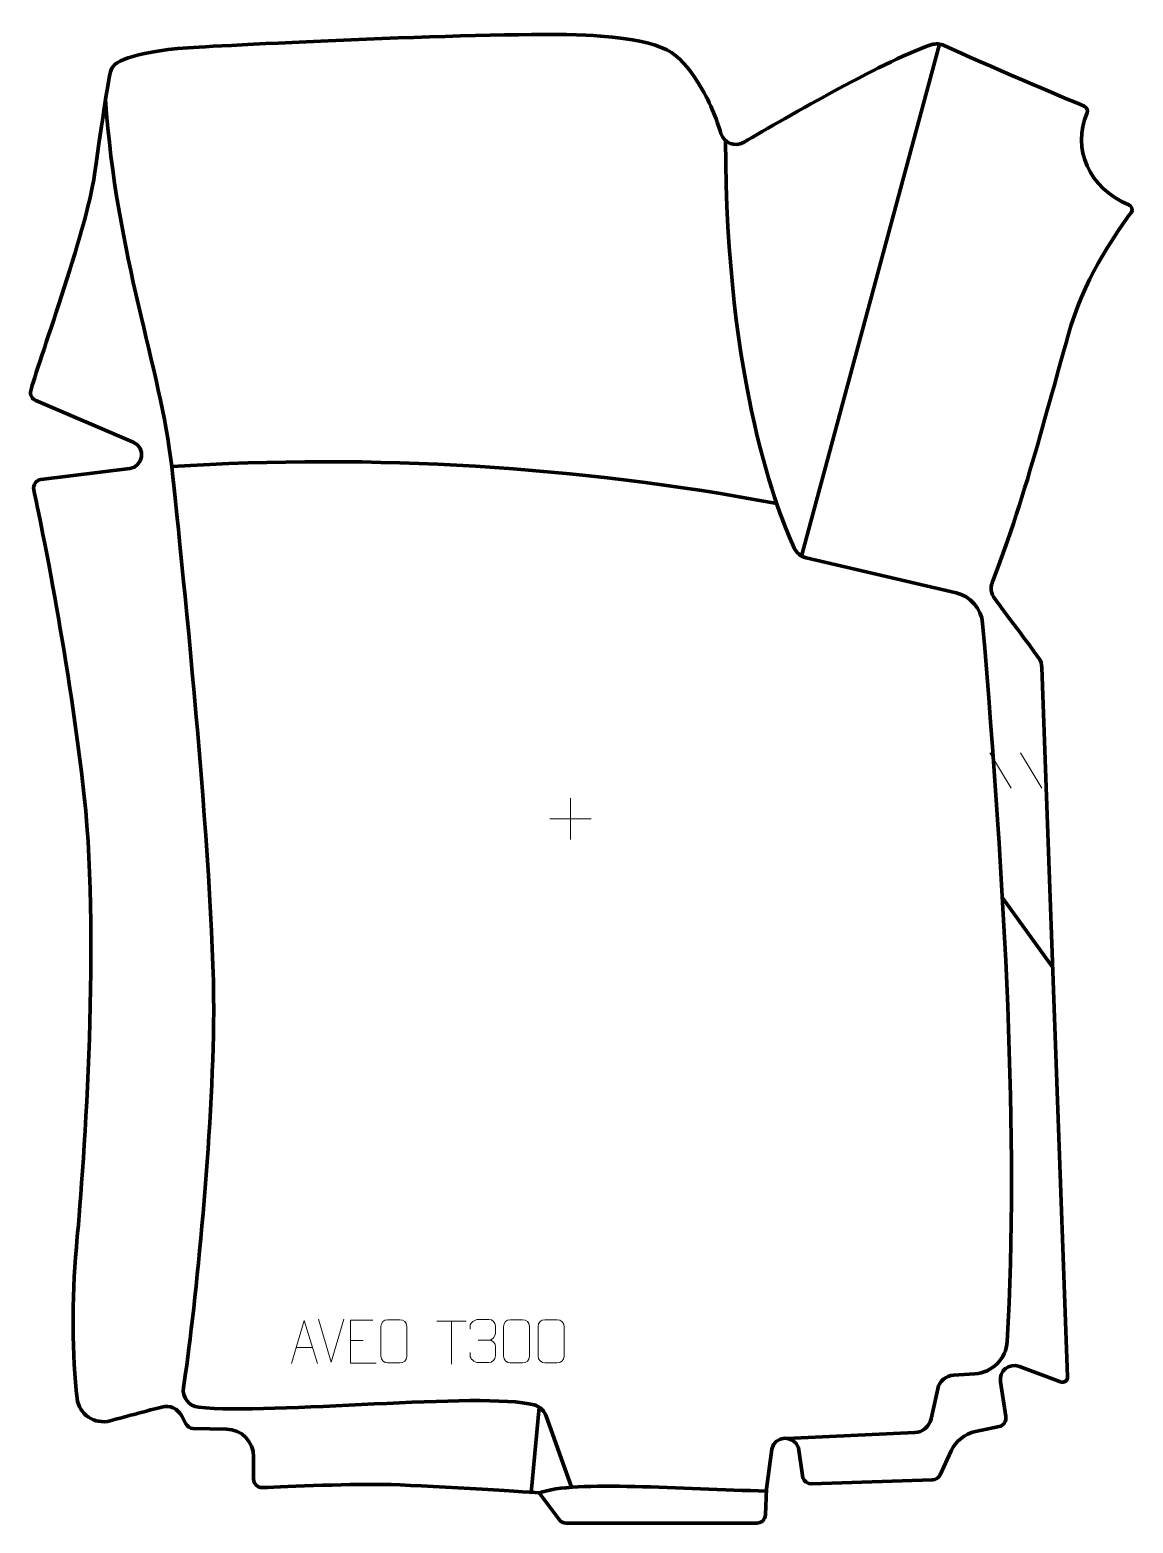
# Model space of a CAD drawing. Header units: millimetres. Extents: x -319 to 319, y -431 to 434.
import ezdxf

# ---------------------------------------------------------------- set-up
doc = ezdxf.new("R2010")
doc.units = ezdxf.units.MM
doc.header["$MEASUREMENT"] = 0
for name, color, linetype in [('layer 1', 7, 'Continuous'), ('layer 2', 7, 'Continuous'), ('layer 3', 7, 'Continuous')]:
    doc.layers.add(name, color=color, linetype=linetype)

msp = doc.modelspace()

# ---------------------------------------------------------------- linework, layer by layer
at = {"layer": 'layer 1', "color": 250, "lineweight": 9}
for points in [[(236.4455, 15.0301), (236.4455, 15.0301), (248.8098, -5.5142), (248.8098, -5.5142)], [(254.1754, 15.0301), (254.1754, 15.0301), (266.5397, -5.5142), (266.5397, -5.5142)], [(-6.3527, -11.2277), (-6.3527, -11.2277), (-6.3527, -35.2056), (-6.3527, -35.2056)], [(-18.3416, -23.2167), (-18.3416, -23.2167), (5.6363, -23.2167), (5.6363, -23.2167)], [(-144.738, -337.8164), (-144.738, -337.8164), (-152.0598, -312.8628), (-152.0598, -312.8628)], [(-137.4161, -312.8628), (-137.4161, -312.8628), (-144.7379, -337.8164), (-144.7379, -337.8164)], [(-83.7485, -314.0024), (-83.7485, -314.0024), (-66.7613, -314.0024), (-66.7613, -314.0024)], [(-75.2547, -338.9324), (-75.2547, -338.9324), (-75.2547, -313.9789), (-75.2547, -313.9789)], [(-133.5617, -325.3396), (-133.5617, -325.3396), (-126.3936, -325.3396), (-126.3936, -325.3396)], [(-59.7195, -324.9866), (-59.7195, -324.9866), (-53.5231, -324.9866), (-53.5231, -324.9866)], [(-165.0082, -329.2724), (-165.0082, -329.2724), (-155.5125, -329.2724), (-155.5125, -329.2724)]]:
    msp.add_open_spline(points, degree=3, dxfattribs=at)
for points, knots in [([(-167.7308, -338.5218), (-167.7308, -338.5218), (-160.3598, -313.5683), (-160.3598, -313.5683), (-160.3598, -313.5683), (-160.3598, -313.5683), (-152.7899, -338.5218), (-152.7899, -338.5218)], [0, 0, 0, 0, 0.33333333, 0.33333333, 0.33333333, 0.33333333, 1, 1, 1, 1]), ([(-120.6878, -313.4599), (-120.6878, -313.4599), (-133.5617, -313.4599), (-133.5617, -313.4599), (-133.5617, -313.4599), (-133.5617, -313.4599), (-133.5617, -338.4135), (-133.5617, -338.4135), (-133.5617, -338.4135), (-133.5617, -338.4135), (-118.6959, -338.4135), (-118.6959, -338.4135)], [0, 0, 0, 0, 0.25, 0.25, 0.25, 0.25, 0.5, 0.5, 0.5, 0.5, 1, 1, 1, 1]), ([(-112.1205, -313.2127), (-109.7544, -313.2127), (-107.3879, -313.2127), (-105.0214, -313.2127), (-105.0214, -313.2127), (-103.0409, -313.1771), (-101.0149, -314.6714), (-100.9878, -317.1135), (-100.9878, -317.1135), (-100.9882, -322.8709), (-100.9882, -328.6287), (-100.9878, -334.3869), (-100.9878, -334.3869), (-101.1299, -336.7145), (-102.8363, -338.1968), (-105.0214, -338.2076), (-105.0214, -338.2076), (-107.3938, -338.2072), (-109.7662, -338.2072), (-112.1382, -338.2076), (-112.1382, -338.2076), (-114.0967, -338.3132), (-116.1031, -336.4253), (-116.0917, -334.4043), (-116.0917, -334.4043), (-116.0913, -328.6237), (-116.0913, -322.8434), (-116.0917, -317.0636), (-116.0917, -317.0636), (-116.0874, -314.9216), (-114.3103, -313.1991), (-112.1205, -313.2127)], [0, 0, 0, 0, 0.11111111, 0.11111111, 0.11111111, 0.11111111, 0.22222222, 0.22222222, 0.22222222, 0.22222222, 0.33333333, 0.33333333, 0.33333333, 0.33333333, 0.44444444, 0.44444444, 0.44444444, 0.44444444, 0.55555556, 0.55555556, 0.55555556, 0.55555556, 0.66666667, 0.66666667, 0.66666667, 0.66666667, 0.77777778, 0.77777778, 0.77777778, 0.77777778, 1, 1, 1, 1]), ([(-64.4292, -318.7414), (-64.4292, -318.7414), (-64.4292, -316.8842), (-64.4292, -316.8842), (-64.4292, -316.8842), (-64.4435, -315.1423), (-61.779, -313.0242), (-59.7199, -313.0469), (-59.7199, -313.0469), (-57.6558, -313.0469), (-55.5918, -313.0469), (-53.5281, -313.0469), (-53.5281, -313.0469), (-51.3336, -313.0381), (-49.7353, -314.8849), (-49.6909, -316.797), (-49.6909, -316.797), (-49.6913, -318.2321), (-49.6913, -319.6672), (-49.6909, -321.1027), (-49.6909, -321.1027), (-49.7395, -322.7562), (-51.3421, -324.9862), (-53.5404, -324.9762), (-53.5404, -324.9762), (-51.3367, -324.9874), (-49.7287, -326.7906), (-49.6747, -328.8501), (-49.6747, -328.8501), (-49.6751, -330.6348), (-49.6751, -332.4195), (-49.6747, -334.2046), (-49.6747, -334.2046), (-49.6646, -336.266), (-51.7195, -338.0291), (-53.5404, -338.021), (-53.5404, -338.021), (-55.6057, -338.0207), (-57.6709, -338.0207), (-59.7365, -338.021), (-59.7365, -338.021), (-61.9051, -338.0095), (-64.4361, -335.6093), (-64.4547, -334.1475), (-64.4547, -334.1475), (-64.4547, -334.1475), (-64.4547, -332.2389), (-64.4547, -332.2389)], [0, 0, 0, 0, 0.07692308, 0.07692308, 0.07692308, 0.07692308, 0.15384615, 0.15384615, 0.15384615, 0.15384615, 0.23076923, 0.23076923, 0.23076923, 0.23076923, 0.30769231, 0.30769231, 0.30769231, 0.30769231, 0.38461538, 0.38461538, 0.38461538, 0.38461538, 0.46153846, 0.46153846, 0.46153846, 0.46153846, 0.53846154, 0.53846154, 0.53846154, 0.53846154, 0.61538462, 0.61538462, 0.61538462, 0.61538462, 0.69230769, 0.69230769, 0.69230769, 0.69230769, 0.76923077, 0.76923077, 0.76923077, 0.76923077, 0.84615385, 0.84615385, 0.84615385, 0.84615385, 1, 1, 1, 1]), ([(-41.1205, -313.2127), (-38.7544, -313.2127), (-36.3879, -313.2127), (-34.0214, -313.2127), (-34.0214, -313.2127), (-32.0409, -313.1771), (-30.0149, -314.6714), (-29.9878, -317.1135), (-29.9878, -317.1135), (-29.9882, -322.8709), (-29.9882, -328.6287), (-29.9878, -334.3869), (-29.9878, -334.3869), (-30.1299, -336.7145), (-31.8363, -338.1968), (-34.0214, -338.2076), (-34.0214, -338.2076), (-36.3938, -338.2072), (-38.7662, -338.2072), (-41.1382, -338.2076), (-41.1382, -338.2076), (-43.0967, -338.3132), (-45.1031, -336.4253), (-45.0917, -334.4043), (-45.0917, -334.4043), (-45.0913, -328.6237), (-45.0913, -322.8434), (-45.0917, -317.0636), (-45.0917, -317.0636), (-45.0874, -314.9216), (-43.3103, -313.1991), (-41.1205, -313.2127)], [0, 0, 0, 0, 0.11111111, 0.11111111, 0.11111111, 0.11111111, 0.22222222, 0.22222222, 0.22222222, 0.22222222, 0.33333333, 0.33333333, 0.33333333, 0.33333333, 0.44444444, 0.44444444, 0.44444444, 0.44444444, 0.55555556, 0.55555556, 0.55555556, 0.55555556, 0.66666667, 0.66666667, 0.66666667, 0.66666667, 0.77777778, 0.77777778, 0.77777778, 0.77777778, 1, 1, 1, 1]), ([(-21.1205, -313.2127), (-18.7544, -313.2127), (-16.3879, -313.2127), (-14.0214, -313.2127), (-14.0214, -313.2127), (-12.0409, -313.1771), (-10.0149, -314.6714), (-9.9878, -317.1135), (-9.9878, -317.1135), (-9.9882, -322.8709), (-9.9882, -328.6287), (-9.9878, -334.3869), (-9.9878, -334.3869), (-10.1299, -336.7145), (-11.8363, -338.1968), (-14.0214, -338.2076), (-14.0214, -338.2076), (-16.3938, -338.2072), (-18.7662, -338.2072), (-21.1382, -338.2076), (-21.1382, -338.2076), (-23.0967, -338.3132), (-25.1031, -336.4253), (-25.0917, -334.4043), (-25.0917, -334.4043), (-25.0913, -328.6237), (-25.0913, -322.8434), (-25.0917, -317.0636), (-25.0917, -317.0636), (-25.0874, -314.9216), (-23.3103, -313.1991), (-21.1205, -313.2127)], [0, 0, 0, 0, 0.11111111, 0.11111111, 0.11111111, 0.11111111, 0.22222222, 0.22222222, 0.22222222, 0.22222222, 0.33333333, 0.33333333, 0.33333333, 0.33333333, 0.44444444, 0.44444444, 0.44444444, 0.44444444, 0.55555556, 0.55555556, 0.55555556, 0.55555556, 0.66666667, 0.66666667, 0.66666667, 0.66666667, 0.77777778, 0.77777778, 0.77777778, 0.77777778, 1, 1, 1, 1])]:
    msp.add_open_spline(points, degree=3, knots=knots, dxfattribs=at)
at = {"layer": 'layer 2', "color": 12, "lineweight": 200}
msp.add_open_spline([(-312.7938, 173.3272), (-312.7938, 173.3272), (-261.3592, 179.6744), (-261.3592, 179.6744), (-261.3592, 179.6744), (-253.4609, 180.8975), (-252.0427, 191.6625), (-259.3554, 194.8865), (-259.3554, 194.8865), (-259.3554, 194.8865), (-315.815, 219.0123), (-315.815, 219.0123), (-315.815, 219.0123), (-318.0195, 219.9842), (-319.2172, 222.3866), (-318.6634, 224.7298), (-318.6634, 224.7298), (-315.6214, 237.5942), (-286.5507, 316.6284), (-281.7695, 350.0685), (-281.7695, 350.0685), (-276.9883, 383.5087), (-273.801, 405.4038), (-272.2071, 410.5791), (-272.2071, 410.5791), (-270.6136, 415.7543), (-257.0669, 421.7262), (-221.2081, 423.7165), (-221.2081, 423.7165), (-185.3493, 425.7069), (-27.5709, 433.6691), (11.077, 430.0859), (11.077, 430.0859), (49.7248, 426.5031), (55.7012, 421.3279), (67.6541, 403.0152), (67.6541, 403.0152), (74.1921, 392.9988), (78.346, 381.791), (80.7679, 373.6923), (80.7679, 373.6923), (82.4372, 368.1092), (88.9029, 365.5724), (93.9325, 368.5216), (93.9325, 368.5216), (118.3514, 382.8416), (179.2987, 417.8957), (202.8149, 425.1033), (202.8149, 425.1033), (205.1594, 425.8219), (207.6836, 425.6424), (209.9099, 424.6151), (209.9099, 424.6151), (233.8971, 413.552), (279.3091, 394.4321), (291.1049, 389.483), (291.1049, 389.483), (292.6413, 388.8385), (293.3348, 387.0721), (292.6868, 385.5386), (292.6868, 385.5386), (283.9432, 364.857), (293.4946, 342.1367), (316.96, 332.3534), (316.96, 332.3534), (318.7659, 331.6003), (319.3695, 329.3453), (318.1891, 327.7864), (318.1891, 327.7864), (311.397, 318.8181), (292.3566, 292.0377), (283.6034, 262.8852), (283.6034, 262.8852), (273.2219, 228.3091), (257.2746, 162.5904), (237.9099, 114.0299), (237.9099, 114.0299), (236.6134, 110.7773), (237.1137, 107.0868), (239.2293, 104.2957), (239.2293, 104.2957), (253.2801, 85.7575), (261.4201, 74.5099), (264.7274, 69.879), (264.7274, 69.879), (265.8651, 68.2862), (266.5082, 66.395), (266.5787, 64.4392), (266.5787, 64.4392), (266.5787, 64.4392), (281.4448, -346.3723), (281.4448, -346.3723), (281.4448, -346.3723), (281.5228, -348.5398), (279.3422, -350.0705), (277.3279, -349.2615), (277.3279, -349.2615), (277.3279, -349.2615), (253.5228, -340.301), (253.5228, -340.301), (253.5228, -340.301), (247.661, -337.9473), (241.5097, -342.992), (242.6777, -349.1956), (242.6777, -349.1956), (242.6777, -349.1956), (245.6453, -369.2697), (245.6453, -369.2697), (245.6453, -369.2697), (246.148, -371.9385), (244.4243, -374.5201), (241.7651, -375.081), (241.7651, -375.081), (241.7651, -375.081), (228.0801, -377.9699), (228.0801, -377.9699), (228.0801, -377.9699), (221.9009, -379.2741), (216.7016, -383.4178), (214.0551, -389.1477), (214.0551, -389.1477), (214.0551, -389.1477), (207.6031, -403.1152), (207.6031, -403.1152), (207.6031, -403.1152), (206.8094, -404.8336), (205.1122, -405.9561), (203.2184, -406.015), (203.2184, -406.015), (203.2184, -406.015), (133.1906, -408.1903), (133.1906, -408.1903), (133.1906, -408.1903), (130.9547, -408.2598), (128.9443, -406.8366), (128.2687, -404.7059), (128.2687, -404.7059), (128.2687, -404.7059), (125.6447, -387.4381), (125.6447, -387.4381), (125.6447, -387.4381), (123.1749, -379.6498), (111.9824, -380.143), (110.2089, -388.1186), (110.2089, -388.1186), (110.2089, -388.1186), (107.0988, -411.0943), (107.0988, -411.0943), (107.0988, -411.0943), (107.0988, -411.0943), (106.4938, -426.2031), (106.4938, -426.2031), (106.4938, -426.2031), (106.3866, -428.8824), (104.1814, -430.9991), (101.4981, -430.9991), (101.4981, -430.9991), (101.4981, -430.9991), (-8.8345, -430.9991), (-8.8345, -430.9991), (-8.8345, -430.9991), (-10.4157, -430.9991), (-11.9037, -430.2519), (-12.847, -428.9844), (-12.847, -428.9844), (-12.847, -428.9844), (-24.3832, -413.483), (-24.3832, -413.483), (-24.3832, -413.483), (-24.3832, -413.483), (-84.148, -409.5019), (-110.0461, -408.7057), (-110.0461, -408.7057), (-131.0385, -408.0604), (-170.3556, -409.7693), (-184.4974, -410.4396), (-184.4974, -410.4396), (-187.3485, -410.5747), (-189.7323, -408.301), (-189.7323, -405.4492), (-189.7323, -405.4492), (-189.7323, -405.4492), (-189.7323, -392.5118), (-189.7323, -392.5118), (-189.7323, -392.5118), (-189.7323, -383.8133), (-196.6919, -376.7119), (-205.3952, -376.5284), (-205.3952, -376.5284), (-205.3952, -376.5284), (-224.6403, -376.1238), (-224.6403, -376.1238), (-224.6403, -376.1238), (-226.4564, -376.0854), (-228.1088, -375.0658), (-228.9569, -373.461), (-228.9569, -373.461), (-228.9569, -373.461), (-231.4426, -368.755), (-231.4426, -368.755), (-231.4426, -368.755), (-233.6157, -364.6409), (-238.3422, -362.569), (-242.8433, -363.759), (-242.8433, -363.759), (-250.573, -365.8026), (-262.7368, -369.0302), (-272.6872, -371.725), (-272.6872, -371.725), (-281.7032, -374.1666), (-290.7985, -368.0452), (-291.8963, -358.777), (-291.8963, -358.777), (-294.7644, -334.5606), (-295.155, -301.2136), (-292.3239, -271.3541), (-292.3239, -271.3541), (-288.7383, -233.5349), (-278.1839, -98.5875), (-287.7459, -10.21), (-287.7459, -10.21), (-295.9843, 65.9297), (-312.5028, 146.5016), (-316.9196, 167.3558), (-316.9196, 167.3558), (-317.5137, 170.1607), (-315.6291, 172.888), (-312.7938, 173.3272)], degree=3, knots=[0, 0, 0, 0, 0.01724138, 0.01724138, 0.01724138, 0.01724138, 0.03448276, 0.03448276, 0.03448276, 0.03448276, 0.05172414, 0.05172414, 0.05172414, 0.05172414, 0.06896552, 0.06896552, 0.06896552, 0.06896552, 0.0862069, 0.0862069, 0.0862069, 0.0862069, 0.10344828, 0.10344828, 0.10344828, 0.10344828, 0.12068966, 0.12068966, 0.12068966, 0.12068966, 0.13793103, 0.13793103, 0.13793103, 0.13793103, 0.15517241, 0.15517241, 0.15517241, 0.15517241, 0.17241379, 0.17241379, 0.17241379, 0.17241379, 0.18965517, 0.18965517, 0.18965517, 0.18965517, 0.20689655, 0.20689655, 0.20689655, 0.20689655, 0.22413793, 0.22413793, 0.22413793, 0.22413793, 0.24137931, 0.24137931, 0.24137931, 0.24137931, 0.25862069, 0.25862069, 0.25862069, 0.25862069, 0.27586207, 0.27586207, 0.27586207, 0.27586207, 0.29310345, 0.29310345, 0.29310345, 0.29310345, 0.31034483, 0.31034483, 0.31034483, 0.31034483, 0.32758621, 0.32758621, 0.32758621, 0.32758621, 0.34482759, 0.34482759, 0.34482759, 0.34482759, 0.36206897, 0.36206897, 0.36206897, 0.36206897, 0.37931034, 0.37931034, 0.37931034, 0.37931034, 0.39655172, 0.39655172, 0.39655172, 0.39655172, 0.4137931, 0.4137931, 0.4137931, 0.4137931, 0.43103448, 0.43103448, 0.43103448, 0.43103448, 0.44827586, 0.44827586, 0.44827586, 0.44827586, 0.46551724, 0.46551724, 0.46551724, 0.46551724, 0.48275862, 0.48275862, 0.48275862, 0.48275862, 0.5, 0.5, 0.5, 0.5, 0.51724138, 0.51724138, 0.51724138, 0.51724138, 0.53448276, 0.53448276, 0.53448276, 0.53448276, 0.55172414, 0.55172414, 0.55172414, 0.55172414, 0.56896552, 0.56896552, 0.56896552, 0.56896552, 0.5862069, 0.5862069, 0.5862069, 0.5862069, 0.60344828, 0.60344828, 0.60344828, 0.60344828, 0.62068966, 0.62068966, 0.62068966, 0.62068966, 0.63793103, 0.63793103, 0.63793103, 0.63793103, 0.65517241, 0.65517241, 0.65517241, 0.65517241, 0.67241379, 0.67241379, 0.67241379, 0.67241379, 0.68965517, 0.68965517, 0.68965517, 0.68965517, 0.70689655, 0.70689655, 0.70689655, 0.70689655, 0.72413793, 0.72413793, 0.72413793, 0.72413793, 0.74137931, 0.74137931, 0.74137931, 0.74137931, 0.75862069, 0.75862069, 0.75862069, 0.75862069, 0.77586207, 0.77586207, 0.77586207, 0.77586207, 0.79310345, 0.79310345, 0.79310345, 0.79310345, 0.81034483, 0.81034483, 0.81034483, 0.81034483, 0.82758621, 0.82758621, 0.82758621, 0.82758621, 0.84482759, 0.84482759, 0.84482759, 0.84482759, 0.86206897, 0.86206897, 0.86206897, 0.86206897, 0.87931034, 0.87931034, 0.87931034, 0.87931034, 0.89655172, 0.89655172, 0.89655172, 0.89655172, 0.9137931, 0.9137931, 0.9137931, 0.9137931, 0.93103448, 0.93103448, 0.93103448, 0.93103448, 0.94827586, 0.94827586, 0.94827586, 0.94827586, 0.96551724, 0.96551724, 0.96551724, 0.96551724, 1, 1, 1, 1], dxfattribs=at)
at = {"layer": 'layer 3', "color": 142, "lineweight": 200}
for points in [[(207.3703, 425.4415), (207.3703, 425.4415), (127.4859, 128.8764), (127.4859, 128.8764)], [(-237.1452, 180.8768), (-119.3496, 188.0378), (-2.5956, 181.1392), (113.058, 159.3908)], [(243.7061, -68.8615), (243.7061, -68.8615), (272.8679, -109.3551), (272.8679, -109.3551)], [(-29.0942, -413.483), (-29.0942, -413.483), (-24.3832, -363.8546), (-24.3832, -363.8546)], [(107.0987, -412.3933), (58.4902, -411.5971), (-3.665, -405.9191), (-24.3833, -413.483)]]:
    msp.add_open_spline(points, degree=3, dxfattribs=at)
for points, knots in [([(-275.3971, 393.4611), (-269.4183, 302.6945), (-243.2771, 237.1315), (-237.1451, 180.8768), (-237.1451, 180.8768), (-230.5711, 120.5652), (-211.6417, -63.5749), (-212.8373, -141.8009), (-212.8373, -141.8009), (-213.9306, -213.3693), (-224.0211, -312.3665), (-230.3125, -352.4114), (-230.3125, -352.4114), (-231.198, -358.0459), (-227.1908, -363.2935), (-221.5149, -363.9034), (-221.5149, -363.9034), (-178.7523, -368.5008), (-58.0038, -354.6667), (-27.3616, -362.5276), (-27.3616, -362.5276), (-24.2822, -363.3175), (-21.7796, -365.5523), (-20.6062, -368.5044), (-20.6062, -368.5044), (-20.6062, -368.5044), (-5.7931, -410.2592), (-5.7931, -410.2592)], [0, 0, 0, 0, 0.125, 0.125, 0.125, 0.125, 0.25, 0.25, 0.25, 0.25, 0.375, 0.375, 0.375, 0.375, 0.5, 0.5, 0.5, 0.5, 0.625, 0.625, 0.625, 0.625, 0.75, 0.75, 0.75, 0.75, 1, 1, 1, 1]), ([(118.9137, -381.9042), (118.9137, -381.9042), (192.9878, -378.5143), (192.9878, -378.5143), (192.9878, -378.5143), (197.5489, -378.357), (201.4252, -375.1344), (202.4087, -370.6813), (202.4087, -370.6813), (202.4087, -370.6813), (206.2808, -353.1461), (206.2808, -353.1461), (206.2808, -353.1461), (207.2407, -348.7992), (210.9629, -345.6111), (215.409, -345.3275), (215.409, -345.3275), (215.409, -345.3275), (227.7946, -344.5376), (227.7946, -344.5376), (227.7946, -344.5376), (237.8883, -343.8938), (245.914, -335.8247), (246.4897, -325.7353), (246.4897, -325.7353), (253.1742, -208.5291), (245.2561, -64.0352), (232.2453, 89.9756), (232.2453, 89.9756), (231.5164, 98.6007), (225.3076, 105.7751), (216.8723, 107.7471), (216.8723, 107.7471), (216.8723, 107.7471), (130.0293, 128.0481), (130.0293, 128.0481), (130.0293, 128.0481), (127.0452, 128.7459), (124.5429, 130.7694), (123.2486, 133.5451), (123.2486, 133.5451), (114.645, 151.9957), (83.4916, 228.5368), (83.4916, 369.4793)], [0, 0, 0, 0, 0.08333333, 0.08333333, 0.08333333, 0.08333333, 0.16666667, 0.16666667, 0.16666667, 0.16666667, 0.25, 0.25, 0.25, 0.25, 0.33333333, 0.33333333, 0.33333333, 0.33333333, 0.41666667, 0.41666667, 0.41666667, 0.41666667, 0.5, 0.5, 0.5, 0.5, 0.58333333, 0.58333333, 0.58333333, 0.58333333, 0.66666667, 0.66666667, 0.66666667, 0.66666667, 0.75, 0.75, 0.75, 0.75, 0.83333333, 0.83333333, 0.83333333, 0.83333333, 1, 1, 1, 1])]:
    msp.add_open_spline(points, degree=3, knots=knots, dxfattribs=at)

doc.saveas('drawing.dxf')
